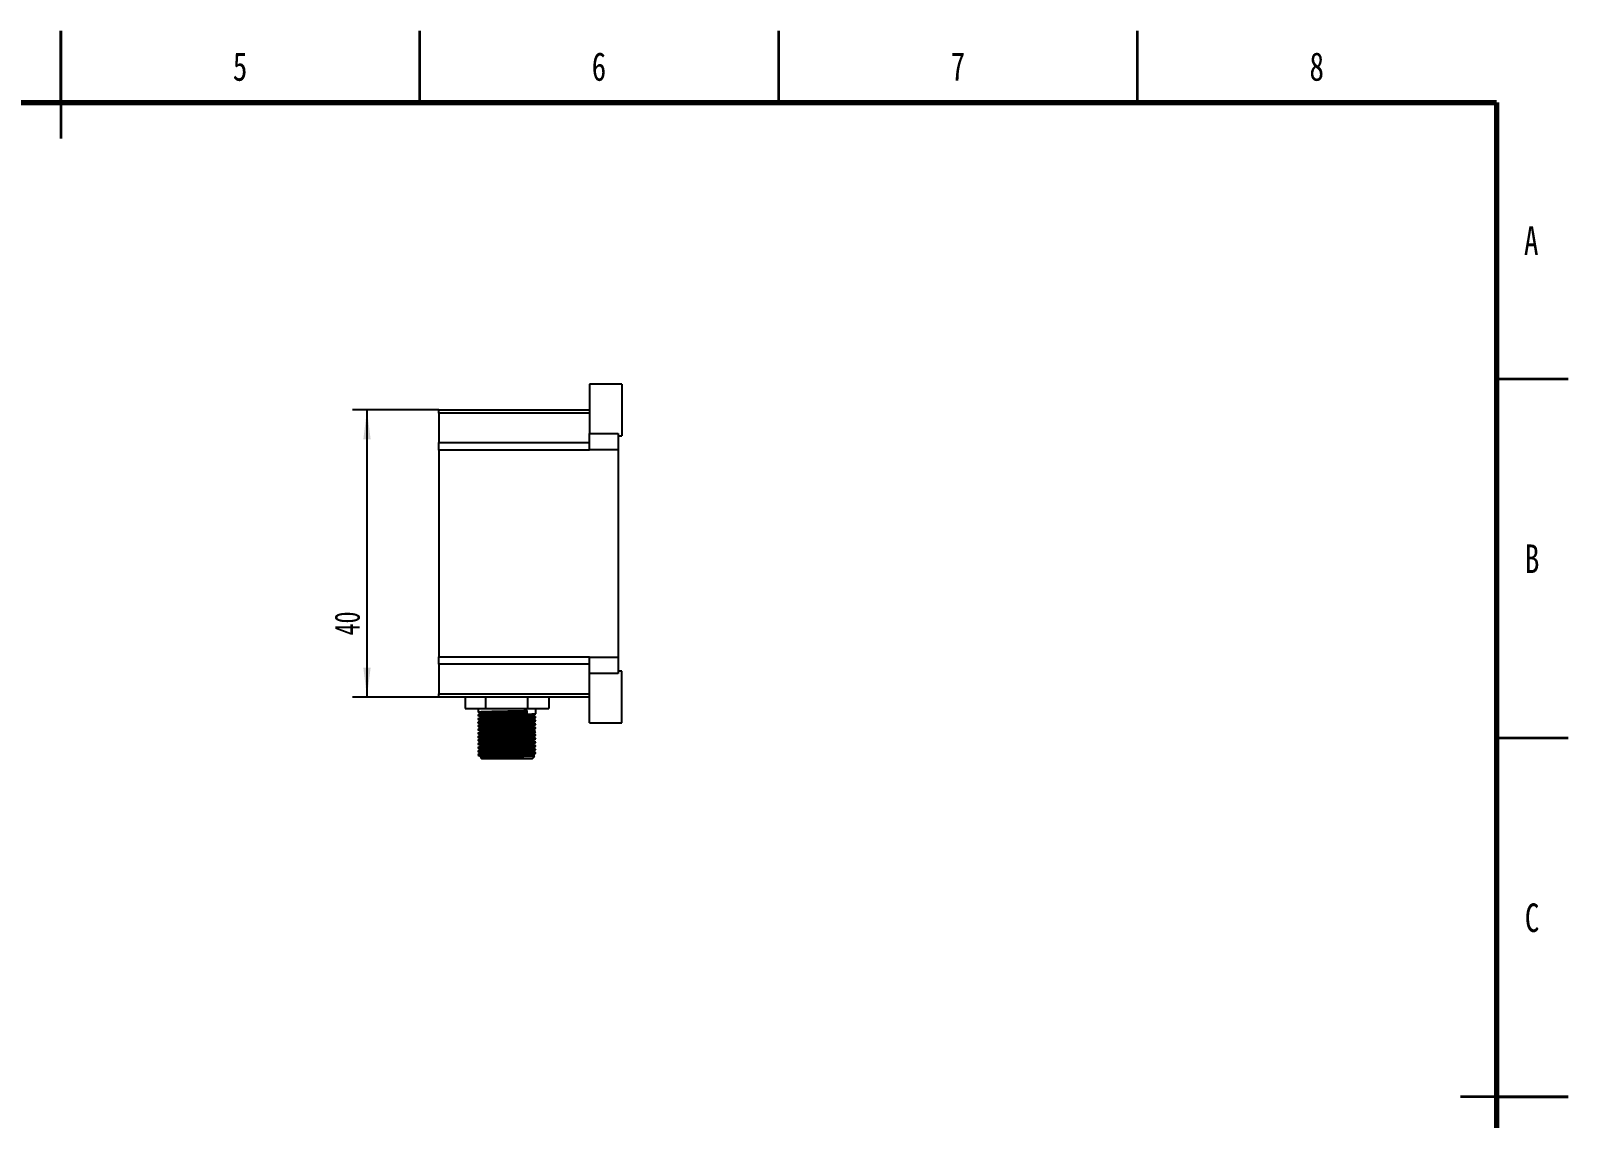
# Model space of a CAD drawing. Header units: millimetres. Extents: x 0 to 420, y 0 to 297.
# Drawn here: x 205.8 to 420, y 145.5 to 297 of the extents above; entities that cross this region are included whole.
import ezdxf

# ---------------------------------------------------------------- set-up
doc = ezdxf.new("R2010")
doc.units = ezdxf.units.MM
doc.layers.add('10', color=7, linetype='Continuous')
doc.styles.add('SLDTEXTSTYLE0', font='TXT', dxfattribs={"width": 0.7})
doc.styles.add('SLDTEXTSTYLE1', font='TXT', dxfattribs={"width": 0.75})
doc.dimstyles.new('SLDDIMSTYLE0', dxfattribs={"dimtxt": 3.5, "dimasz": 4.08, "dimexe": 0, "dimexo": 0.0625, "dimgap": 0.875, "dimtad": 2, "dimrnd": 1e-09, "dimzin": 12, "dimdsep": 46, "dimtxsty": 'SLDTEXTSTYLE0', "dimsah": 1, "dimcen": 0.09, "dimadec": 0, "dimazin": 3, "dimtfac": 1, "dimtofl": 0, "dimtmove": 0, "dimatfit": 3, "dimfxl": 0, "dimfrac": 2, "dimtolj": 1, "dimtzin": 12, "dimarcsym": 0})

# ---------------------------------------------------------------- blocks, each defined once
blk = doc.blocks.new('_D_4')
at = {"layer": '10'}
for p, q in [((262.64, 244.19), (250.64, 244.19)), ((252.64, 244.19), (252.64, 204.19)), ((262.64, 204.19), (250.64, 204.19))]:
    blk.add_line(p, q, dxfattribs=at)
for points in [[(252.64, 244.19), (252.14, 240.11), (253.15, 240.11)], [(252.64, 204.19), (253.15, 208.27), (252.14, 208.27)]]:
    blk.add_solid(points, dxfattribs=at)
at = {"layer": '10', "insert": (248.13, 212.78), "char_height": 3.5, "attachment_point": 1, "rotation": 90, "style": 'SLDTEXTSTYLE0'}
blk.add_mtext('40', dxfattribs=at)

msp = doc.modelspace()

# ---------------------------------------------------------------- linework, layer by layer
at = {"color": 7, "linetype": 'Continuous', "lineweight": 35}
for p, q in [((210, 297), (210, 282)), ((210, 287), (210, 297)), ((260, 287), (260, 297)), ((310, 287), (310, 297)), ((360, 287), (360, 297)), ((410, 248.5), (420, 248.5)), ((410, 198.5), (420, 198.5)), ((420, 148.5), (405, 148.5)), ((410, 148.5), (420, 148.5))]:
    msp.add_line(p, q, dxfattribs=at)
at = {"color": 7, "linetype": 'Continuous', "lineweight": 70}
for p, q in [((10, 287), (410, 287)), ((410, 287), (410, 10))]:
    msp.add_line(p, q, dxfattribs=at)
at = {"color": 7, "linetype": 'Continuous', "lineweight": 25}
for p, q in [((288.145, 247.794), (283.645, 247.794)), ((283.645, 247.794), (283.645, 240.911)), ((288.145, 247.794), (288.145, 240.594)), ((262.645, 244.194), (283.645, 244.194)), ((262.645, 243.755), (262.645, 244.194)), ((283.645, 243.755), (262.645, 243.755)), ((262.645, 243.755), (262.645, 239.634)), ((283.645, 240.911), (287.645, 240.911)), ((283.645, 238.63), (283.645, 240.911)), ((287.645, 240.911), (287.645, 238.63)), ((287.645, 240.594), (288.145, 240.594)), ((262.645, 239.634), (283.645, 239.634)), ((262.645, 238.573), (262.645, 239.634)), ((283.645, 238.573), (262.645, 238.573)), ((262.645, 238.573), (262.645, 209.816)), ((287.645, 238.63), (283.645, 238.63)), ((283.645, 238.63), (283.645, 238.573)), ((287.645, 238.63), (287.645, 209.759)), ((262.645, 209.816), (283.645, 209.816)), ((262.645, 208.755), (262.645, 209.816)), ((283.645, 208.755), (262.645, 208.755)), ((262.645, 208.755), (262.645, 204.634)), ((283.645, 209.816), (283.645, 209.759)), ((283.645, 209.759), (287.645, 209.759)), ((283.645, 207.478), (283.645, 209.759)), ((287.645, 209.759), (287.645, 207.478)), ((288.145, 207.794), (287.645, 207.794)), ((288.145, 200.594), (288.145, 207.794)), ((287.645, 207.478), (283.645, 207.478)), ((283.645, 200.594), (283.645, 207.478)), ((262.645, 204.634), (283.645, 204.634)), ((262.645, 204.194), (262.645, 204.634)), ((283.645, 204.194), (262.645, 204.194)), ((266.33, 204.194), (266.33, 202.594)), ((269.175, 204.194), (269.175, 202.594)), ((274.99, 204.194), (274.99, 202.594)), ((277.96, 204.194), (277.96, 202.594)), ((266.33, 202.594), (269.175, 202.594)), ((268.145, 202.594), (268.145, 202.127)), ((268.145, 201.668), (268.145, 201.627)), ((269.175, 202.594), (274.99, 202.594)), ((274.97, 202.314), (274.693, 202.084)), ((274.693, 202.084), (274.977, 201.855)), ((274.99, 202.594), (277.96, 202.594)), ((276.145, 201.877), (276.145, 202.594)), ((276.145, 201.377), (276.145, 201.418)), ((268.145, 201.168), (268.145, 201.127)), ((268.145, 200.668), (268.145, 200.627)), ((268.145, 200.168), (268.145, 200.127)), ((268.145, 199.668), (268.145, 199.627)), ((276.145, 200.877), (276.145, 200.918)), ((276.145, 200.377), (276.145, 200.418)), ((276.145, 199.877), (276.145, 199.918)), ((276.145, 199.377), (276.145, 199.418)), ((283.645, 200.594), (288.145, 200.594)), ((268.145, 199.168), (268.145, 199.127)), ((268.145, 198.668), (268.145, 198.627)), ((268.145, 198.168), (268.145, 198.127)), ((268.145, 197.668), (268.145, 197.627)), ((268.145, 197.168), (268.145, 197.127)), ((276.145, 198.877), (276.145, 198.918)), ((276.145, 198.377), (276.145, 198.418)), ((276.145, 197.877), (276.145, 197.918)), ((276.145, 197.377), (276.145, 197.418)), ((268.145, 196.668), (268.145, 196.627)), ((268.145, 196.168), (268.145, 196.127)), ((268.42, 195.819), (268.645, 195.594)), ((268.544, 195.901), (268.426, 195.832)), ((275.645, 195.594), (268.645, 195.594)), ((275.645, 195.594), (276.032, 195.981)), ((276.145, 196.877), (276.145, 196.918)), ((276.145, 196.377), (276.145, 196.418))]:
    msp.add_line(p, q, dxfattribs=at)
msp.add_ellipse((272.145, 202.094), major_axis=(-2.829, 201.062), ratio=0.0140647, start_param=4.7110015, end_param=4.713281, dxfattribs=at)
for points, knots in [([(268.146, 202.127), (268.146, 202.127), (268.12, 202.132), (268.209, 202.142), (268.419, 202.156), (268.79, 202.172), (269.294, 202.189), (269.913, 202.205), (270.607, 202.221), (271.351, 202.235), (272.129, 202.25), (272.922, 202.266), (273.688, 202.283), (274.391, 202.299), (274.779, 202.309), (274.97, 202.314)], [0, 0, 0, 0, 0.0014704, 0.0839441, 0.1646114, 0.2479839, 0.3330248, 0.4180656, 0.5014383, 0.5821057, 0.6645792, 0.7492436, 0.834474, 0.9185798, 1, 1, 1, 1]), ([(268.146, 201.627), (268.146, 201.627), (268.12, 201.632), (268.209, 201.642), (268.419, 201.656), (268.79, 201.672), (269.294, 201.689), (269.913, 201.705), (270.607, 201.721), (271.351, 201.735), (272.129, 201.75), (272.922, 201.766), (273.689, 201.783), (274.386, 201.799), (274.988, 201.814), (275.484, 201.828), (275.858, 201.844), (276.1, 201.861), (276.129, 201.872), (276.144, 201.877)], [0, 0, 0, 0, 0.0011023, 0.06292894, 0.12340147, 0.18590187, 0.24965307, 0.31340419, 0.37590477, 0.4363773, 0.49820381, 0.56167279, 0.62556597, 0.6886162, 0.74965307, 0.8106898, 0.87374012, 0.93763332, 1, 1, 1, 1]), ([(268.146, 201.127), (268.146, 201.127), (268.12, 201.132), (268.209, 201.142), (268.419, 201.156), (268.79, 201.172), (269.294, 201.189), (269.913, 201.205), (270.607, 201.221), (271.351, 201.235), (272.129, 201.25), (272.922, 201.266), (273.689, 201.283), (274.386, 201.299), (274.988, 201.314), (275.484, 201.328), (275.858, 201.344), (276.1, 201.361), (276.129, 201.372), (276.144, 201.377)], [0, 0, 0, 0, 0.0011023, 0.0629289, 0.1234015, 0.1859019, 0.2496531, 0.3134042, 0.3759048, 0.4363773, 0.4982038, 0.5616728, 0.625566, 0.6886162, 0.7496531, 0.8106898, 0.8737401, 0.9376333, 1, 1, 1, 1]), ([(274.977, 201.855), (274.786, 201.85), (274.399, 201.841), (273.696, 201.825), (272.931, 201.808), (272.138, 201.792), (271.36, 201.776), (270.616, 201.763), (269.921, 201.747), (269.301, 201.73), (268.795, 201.714), (268.422, 201.698), (268.21, 201.684), (268.121, 201.674), (268.146, 201.669), (268.147, 201.668)], [0, 0, 0, 0, 0.0813415, 0.1653665, 0.2505145, 0.3350973, 0.4174914, 0.4980811, 0.5813732, 0.6663321, 0.751291, 0.8345833, 0.9151728, 0.9975669, 1, 1, 1, 1]), ([(276.111, 201.411), (276.102, 201.408), (276.076, 201.4), (275.859, 201.386), (275.49, 201.37), (274.994, 201.355), (274.394, 201.341), (273.698, 201.325), (272.931, 201.308), (272.138, 201.292), (271.36, 201.276), (270.616, 201.263), (269.921, 201.247), (269.301, 201.23), (268.795, 201.214), (268.422, 201.198), (268.21, 201.184), (268.121, 201.174), (268.146, 201.169), (268.147, 201.168)], [0, 0, 0, 0, 0.0357175, 0.101376, 0.1661683, 0.2288915, 0.2916146, 0.356407, 0.4220654, 0.4872879, 0.5508227, 0.612966, 0.6771933, 0.7427058, 0.8082184, 0.8724457, 0.934589, 0.9981238, 1, 1, 1, 1]), ([(268.147, 202.124), (268.213, 202.086), (268.344, 202.01), (268.475, 201.935), (268.539, 201.898)], [0, 0, 0, 0, 0.50638607, 1, 1, 1, 1]), ([(268.544, 201.901), (268.478, 201.862), (268.346, 201.786), (268.213, 201.709), (268.147, 201.671)], [0, 0, 0, 0, 0.4999792, 1, 1, 1, 1]), ([(268.147, 201.624), (268.213, 201.586), (268.344, 201.51), (268.475, 201.435), (268.539, 201.398)], [0, 0, 0, 0, 0.50638607, 1, 1, 1, 1]), ([(268.544, 201.401), (268.478, 201.362), (268.346, 201.286), (268.213, 201.209), (268.147, 201.171)], [0, 0, 0, 0, 0.49998025, 1, 1, 1, 1]), ([(268.554, 201.901), (268.566, 201.905), (268.593, 201.914), (268.795, 201.927), (269.124, 201.943), (269.58, 201.959), (270.138, 201.976), (270.764, 201.992), (271.434, 202.006), (272.135, 202.021), (272.849, 202.037), (273.539, 202.054), (274.171, 202.07), (274.521, 202.08), (274.693, 202.084)], [0, 0, 0, 0, 0.0697372, 0.1516551, 0.2363206, 0.3226808, 0.4090408, 0.4937063, 0.5756243, 0.6593769, 0.7453546, 0.8319071, 0.9173175, 1, 1, 1, 1]), ([(268.554, 201.401), (268.566, 201.405), (268.593, 201.414), (268.795, 201.427), (269.124, 201.443), (269.58, 201.459), (270.138, 201.476), (270.764, 201.492), (271.434, 201.506), (272.135, 201.521), (272.849, 201.537), (273.54, 201.554), (274.167, 201.57), (274.708, 201.584), (275.156, 201.599), (275.487, 201.615), (275.675, 201.628), (275.699, 201.636), (275.706, 201.638)], [0, 0, 0, 0, 0.05417898, 0.11782123, 0.18359812, 0.25069152, 0.31778487, 0.38356171, 0.44720401, 0.51227158, 0.5790679, 0.64631074, 0.71266632, 0.77690257, 0.84113864, 0.9074943, 0.97473719, 1, 1, 1, 1]), ([(275.722, 201.638), (275.788, 201.676), (275.92, 201.753), (276.051, 201.829), (276.117, 201.867)], [0, 0, 0, 0, 0.4999932, 1, 1, 1, 1]), ([(275.722, 201.138), (275.788, 201.176), (275.92, 201.253), (276.051, 201.329), (276.117, 201.367)], [0, 0, 0, 0, 0.4999942, 1, 1, 1, 1]), ([(276.131, 201.412), (276.065, 201.45), (275.933, 201.526), (275.801, 201.603), (275.735, 201.641)], [0, 0, 0, 0, 0.50000143, 1, 1, 1, 1]), ([(268.146, 200.627), (268.146, 200.627), (268.12, 200.632), (268.209, 200.642), (268.419, 200.656), (268.79, 200.672), (269.294, 200.689), (269.913, 200.705), (270.607, 200.721), (271.351, 200.735), (272.129, 200.75), (272.922, 200.766), (273.689, 200.783), (274.386, 200.799), (274.988, 200.814), (275.484, 200.828), (275.858, 200.844), (276.1, 200.861), (276.129, 200.872), (276.144, 200.877)], [0, 0, 0, 0, 0.0011023, 0.0629289, 0.1234015, 0.1859019, 0.2496531, 0.3134042, 0.3759048, 0.4363773, 0.4982038, 0.5616728, 0.625566, 0.6886162, 0.7496531, 0.8106898, 0.8737401, 0.9376333, 1, 1, 1, 1]), ([(268.146, 200.127), (268.146, 200.127), (268.12, 200.132), (268.209, 200.142), (268.419, 200.156), (268.79, 200.172), (269.294, 200.189), (269.913, 200.205), (270.607, 200.221), (271.351, 200.235), (272.129, 200.25), (272.922, 200.266), (273.689, 200.283), (274.386, 200.299), (274.988, 200.314), (275.484, 200.328), (275.858, 200.344), (276.1, 200.361), (276.129, 200.372), (276.144, 200.377)], [0, 0, 0, 0, 0.0011023, 0.0629289, 0.1234015, 0.1859019, 0.2496531, 0.3134042, 0.3759048, 0.4363773, 0.4982038, 0.5616728, 0.625566, 0.6886162, 0.7496531, 0.8106898, 0.8737401, 0.9376333, 1, 1, 1, 1]), ([(268.146, 199.627), (268.146, 199.627), (268.12, 199.632), (268.209, 199.642), (268.419, 199.656), (268.79, 199.672), (269.294, 199.689), (269.913, 199.705), (270.607, 199.721), (271.351, 199.735), (272.129, 199.75), (272.922, 199.766), (273.689, 199.783), (274.386, 199.799), (274.988, 199.814), (275.484, 199.828), (275.858, 199.844), (276.1, 199.861), (276.129, 199.872), (276.144, 199.877)], [0, 0, 0, 0, 0.0011023, 0.0629289, 0.1234015, 0.1859019, 0.2496531, 0.3134042, 0.3759048, 0.4363773, 0.4982038, 0.5616728, 0.625566, 0.6886162, 0.7496531, 0.8106898, 0.8737401, 0.9376333, 1, 1, 1, 1]), ([(268.146, 199.127), (268.146, 199.127), (268.12, 199.132), (268.209, 199.142), (268.419, 199.156), (268.79, 199.172), (269.294, 199.189), (269.913, 199.205), (270.607, 199.221), (271.351, 199.235), (272.129, 199.25), (272.922, 199.266), (273.689, 199.283), (274.386, 199.299), (274.988, 199.314), (275.484, 199.328), (275.858, 199.344), (276.1, 199.361), (276.129, 199.372), (276.144, 199.377)], [0, 0, 0, 0, 0.0011023, 0.06292894, 0.12340147, 0.18590187, 0.24965307, 0.31340419, 0.37590477, 0.4363773, 0.49820381, 0.56167279, 0.62556597, 0.6886162, 0.74965307, 0.8106898, 0.87374012, 0.93763332, 1, 1, 1, 1]), ([(276.111, 200.911), (276.102, 200.908), (276.076, 200.9), (275.859, 200.886), (275.49, 200.87), (274.994, 200.855), (274.394, 200.841), (273.698, 200.825), (272.931, 200.808), (272.138, 200.792), (271.36, 200.776), (270.616, 200.763), (269.921, 200.747), (269.301, 200.73), (268.795, 200.714), (268.422, 200.698), (268.21, 200.684), (268.121, 200.674), (268.146, 200.669), (268.147, 200.668)], [0, 0, 0, 0, 0.0357176, 0.101376, 0.1661683, 0.2288915, 0.2916146, 0.356407, 0.4220654, 0.4872879, 0.5508227, 0.612966, 0.6771933, 0.7427058, 0.8082184, 0.8724457, 0.934589, 0.9981238, 1, 1, 1, 1]), ([(276.143, 200.418), (276.129, 200.413), (276.101, 200.402), (275.862, 200.386), (275.489, 200.37), (274.994, 200.355), (274.394, 200.341), (273.698, 200.325), (272.931, 200.308), (272.138, 200.292), (271.36, 200.276), (270.616, 200.263), (269.921, 200.247), (269.301, 200.23), (268.795, 200.214), (268.422, 200.198), (268.21, 200.184), (268.121, 200.174), (268.146, 200.169), (268.147, 200.168)], [0, 0, 0, 0, 0.0616432, 0.1255364, 0.1885867, 0.2496235, 0.3106603, 0.3737106, 0.4376037, 0.5010726, 0.5628992, 0.6233718, 0.6858723, 0.7496234, 0.8133746, 0.8758752, 0.9363476, 0.9981743, 1, 1, 1, 1]), ([(276.143, 199.918), (276.129, 199.913), (276.101, 199.902), (275.862, 199.886), (275.489, 199.87), (274.994, 199.855), (274.394, 199.841), (273.698, 199.825), (272.931, 199.808), (272.138, 199.792), (271.36, 199.776), (270.616, 199.763), (269.921, 199.747), (269.301, 199.73), (268.795, 199.714), (268.422, 199.698), (268.21, 199.684), (268.121, 199.674), (268.146, 199.669), (268.147, 199.668)], [0, 0, 0, 0, 0.0616432, 0.1255364, 0.1885867, 0.2496235, 0.3106603, 0.3737106, 0.4376037, 0.5010726, 0.5628992, 0.6233718, 0.6858723, 0.7496234, 0.8133746, 0.8758752, 0.9363476, 0.9981743, 1, 1, 1, 1]), ([(276.143, 199.418), (276.129, 199.413), (276.101, 199.402), (275.862, 199.386), (275.489, 199.37), (274.994, 199.355), (274.394, 199.341), (273.698, 199.325), (272.931, 199.308), (272.138, 199.292), (271.36, 199.276), (270.616, 199.263), (269.921, 199.247), (269.301, 199.23), (268.795, 199.214), (268.422, 199.198), (268.21, 199.184), (268.121, 199.174), (268.146, 199.169), (268.147, 199.168)], [0, 0, 0, 0, 0.0616432, 0.1255364, 0.1885867, 0.2496235, 0.3106603, 0.3737106, 0.4376037, 0.5010726, 0.5628992, 0.6233718, 0.6858723, 0.7496234, 0.8133746, 0.8758752, 0.9363476, 0.9981743, 1, 1, 1, 1]), ([(268.147, 201.124), (268.213, 201.086), (268.344, 201.01), (268.475, 200.935), (268.539, 200.898)], [0, 0, 0, 0, 0.50638607, 1, 1, 1, 1]), ([(268.544, 200.901), (268.478, 200.862), (268.346, 200.786), (268.213, 200.709), (268.147, 200.671)], [0, 0, 0, 0, 0.4999792, 1, 1, 1, 1]), ([(268.147, 200.624), (268.213, 200.586), (268.344, 200.51), (268.475, 200.435), (268.539, 200.398)], [0, 0, 0, 0, 0.50638607, 1, 1, 1, 1]), ([(268.544, 200.401), (268.478, 200.362), (268.346, 200.286), (268.213, 200.209), (268.147, 200.171)], [0, 0, 0, 0, 0.49998025, 1, 1, 1, 1]), ([(268.147, 200.124), (268.213, 200.086), (268.344, 200.01), (268.475, 199.935), (268.539, 199.898)], [0, 0, 0, 0, 0.50638607, 1, 1, 1, 1]), ([(268.544, 199.901), (268.478, 199.862), (268.346, 199.786), (268.213, 199.709), (268.147, 199.671)], [0, 0, 0, 0, 0.4999792, 1, 1, 1, 1]), ([(268.147, 199.624), (268.213, 199.586), (268.344, 199.51), (268.475, 199.435), (268.539, 199.398)], [0, 0, 0, 0, 0.50638607, 1, 1, 1, 1]), ([(268.544, 199.401), (268.478, 199.362), (268.346, 199.286), (268.213, 199.209), (268.147, 199.171)], [0, 0, 0, 0, 0.49998127, 1, 1, 1, 1]), ([(268.554, 200.901), (268.566, 200.905), (268.593, 200.914), (268.795, 200.927), (269.124, 200.943), (269.58, 200.959), (270.138, 200.976), (270.764, 200.992), (271.434, 201.006), (272.135, 201.021), (272.849, 201.037), (273.54, 201.054), (274.167, 201.07), (274.708, 201.084), (275.156, 201.099), (275.487, 201.115), (275.675, 201.128), (275.699, 201.136), (275.706, 201.138)], [0, 0, 0, 0, 0.054179, 0.1178212, 0.1835981, 0.2506915, 0.3177849, 0.3835617, 0.447204, 0.5122716, 0.5790679, 0.6463107, 0.7126663, 0.7769026, 0.8411386, 0.9074943, 0.9747372, 1, 1, 1, 1]), ([(268.554, 200.401), (268.566, 200.405), (268.593, 200.414), (268.795, 200.427), (269.124, 200.443), (269.58, 200.459), (270.138, 200.476), (270.764, 200.492), (271.434, 200.506), (272.135, 200.521), (272.849, 200.537), (273.54, 200.554), (274.167, 200.57), (274.708, 200.584), (275.156, 200.599), (275.487, 200.615), (275.675, 200.628), (275.699, 200.636), (275.706, 200.638)], [0, 0, 0, 0, 0.054179, 0.1178212, 0.1835981, 0.2506915, 0.3177849, 0.3835617, 0.447204, 0.5122716, 0.5790679, 0.6463107, 0.7126663, 0.7769026, 0.8411386, 0.9074943, 0.9747372, 1, 1, 1, 1]), ([(268.554, 199.901), (268.566, 199.905), (268.593, 199.914), (268.795, 199.927), (269.124, 199.943), (269.58, 199.959), (270.138, 199.976), (270.764, 199.992), (271.434, 200.006), (272.135, 200.021), (272.849, 200.037), (273.54, 200.054), (274.167, 200.07), (274.708, 200.084), (275.156, 200.099), (275.487, 200.115), (275.675, 200.128), (275.699, 200.136), (275.706, 200.138)], [0, 0, 0, 0, 0.054179, 0.1178212, 0.1835981, 0.2506915, 0.3177849, 0.3835617, 0.447204, 0.5122716, 0.5790679, 0.6463107, 0.7126663, 0.7769026, 0.8411386, 0.9074943, 0.9747372, 1, 1, 1, 1]), ([(268.554, 199.401), (268.566, 199.405), (268.593, 199.414), (268.795, 199.427), (269.124, 199.443), (269.58, 199.459), (270.138, 199.476), (270.764, 199.492), (271.434, 199.506), (272.135, 199.521), (272.849, 199.537), (273.54, 199.554), (274.167, 199.57), (274.708, 199.584), (275.156, 199.599), (275.487, 199.615), (275.675, 199.628), (275.699, 199.636), (275.706, 199.638)], [0, 0, 0, 0, 0.054179, 0.1178212, 0.1835981, 0.2506915, 0.3177849, 0.3835617, 0.447204, 0.5122716, 0.5790679, 0.6463107, 0.7126663, 0.7769026, 0.8411386, 0.9074943, 0.9747372, 1, 1, 1, 1]), ([(275.722, 200.638), (275.788, 200.676), (275.92, 200.753), (276.051, 200.829), (276.117, 200.867)], [0, 0, 0, 0, 0.4999932, 1, 1, 1, 1]), ([(275.722, 200.138), (275.788, 200.176), (275.92, 200.253), (276.051, 200.329), (276.117, 200.367)], [0, 0, 0, 0, 0.4999942, 1, 1, 1, 1]), ([(275.722, 199.638), (275.788, 199.676), (275.92, 199.753), (276.051, 199.829), (276.117, 199.867)], [0, 0, 0, 0, 0.4999932, 1, 1, 1, 1]), ([(275.722, 199.138), (275.788, 199.176), (275.92, 199.253), (276.051, 199.329), (276.117, 199.367)], [0, 0, 0, 0, 0.4999942, 1, 1, 1, 1]), ([(276.131, 200.912), (276.065, 200.95), (275.933, 201.026), (275.801, 201.103), (275.735, 201.141)], [0, 0, 0, 0, 0.5000004, 1, 1, 1, 1]), ([(276.131, 200.412), (276.065, 200.45), (275.933, 200.526), (275.801, 200.603), (275.735, 200.641)], [0, 0, 0, 0, 0.50000143, 1, 1, 1, 1]), ([(276.131, 199.912), (276.065, 199.95), (275.933, 200.026), (275.801, 200.103), (275.735, 200.141)], [0, 0, 0, 0, 0.50000245, 1, 1, 1, 1]), ([(276.131, 199.412), (276.065, 199.45), (275.933, 199.526), (275.801, 199.603), (275.735, 199.641)], [0, 0, 0, 0, 0.50000143, 1, 1, 1, 1]), ([(268.146, 198.627), (268.146, 198.627), (268.12, 198.632), (268.209, 198.642), (268.419, 198.656), (268.79, 198.672), (269.294, 198.689), (269.913, 198.705), (270.607, 198.721), (271.351, 198.735), (272.129, 198.75), (272.922, 198.766), (273.689, 198.783), (274.386, 198.799), (274.988, 198.814), (275.484, 198.828), (275.858, 198.844), (276.1, 198.861), (276.129, 198.872), (276.144, 198.877)], [0, 0, 0, 0, 0.0011023, 0.0629289, 0.1234015, 0.1859019, 0.2496531, 0.3134042, 0.3759048, 0.4363773, 0.4982038, 0.5616728, 0.625566, 0.6886162, 0.7496531, 0.8106898, 0.8737401, 0.9376333, 1, 1, 1, 1]), ([(268.146, 198.127), (268.146, 198.127), (268.12, 198.132), (268.209, 198.142), (268.419, 198.156), (268.79, 198.172), (269.294, 198.189), (269.913, 198.205), (270.607, 198.221), (271.351, 198.235), (272.129, 198.25), (272.922, 198.266), (273.689, 198.283), (274.386, 198.299), (274.988, 198.314), (275.484, 198.328), (275.858, 198.344), (276.1, 198.361), (276.129, 198.372), (276.144, 198.377)], [0, 0, 0, 0, 0.0011023, 0.0629289, 0.1234015, 0.1859019, 0.2496531, 0.3134042, 0.3759048, 0.4363773, 0.4982038, 0.5616728, 0.625566, 0.6886162, 0.7496531, 0.8106898, 0.8737401, 0.9376333, 1, 1, 1, 1]), ([(268.146, 197.627), (268.146, 197.627), (268.12, 197.632), (268.209, 197.642), (268.419, 197.656), (268.79, 197.672), (269.294, 197.689), (269.913, 197.705), (270.607, 197.721), (271.351, 197.735), (272.129, 197.75), (272.922, 197.766), (273.689, 197.783), (274.386, 197.799), (274.988, 197.814), (275.484, 197.828), (275.858, 197.844), (276.1, 197.861), (276.129, 197.872), (276.144, 197.877)], [0, 0, 0, 0, 0.0011023, 0.0629289, 0.1234015, 0.1859019, 0.2496531, 0.3134042, 0.3759048, 0.4363773, 0.4982038, 0.5616728, 0.625566, 0.6886162, 0.7496531, 0.8106898, 0.8737401, 0.9376333, 1, 1, 1, 1]), ([(268.146, 197.127), (268.146, 197.127), (268.12, 197.132), (268.209, 197.142), (268.419, 197.156), (268.79, 197.172), (269.294, 197.189), (269.913, 197.205), (270.607, 197.221), (271.351, 197.235), (272.129, 197.25), (272.922, 197.266), (273.689, 197.283), (274.386, 197.299), (274.988, 197.314), (275.484, 197.328), (275.858, 197.344), (276.1, 197.361), (276.129, 197.372), (276.144, 197.377)], [0, 0, 0, 0, 0.0011023, 0.06292894, 0.12340147, 0.18590187, 0.24965307, 0.31340419, 0.37590477, 0.4363773, 0.49820381, 0.56167279, 0.62556597, 0.6886162, 0.74965307, 0.8106898, 0.87374012, 0.93763332, 1, 1, 1, 1]), ([(276.111, 198.911), (276.102, 198.908), (276.076, 198.9), (275.859, 198.886), (275.49, 198.87), (274.994, 198.855), (274.394, 198.841), (273.698, 198.825), (272.931, 198.808), (272.138, 198.792), (271.36, 198.776), (270.616, 198.763), (269.921, 198.747), (269.301, 198.73), (268.795, 198.714), (268.422, 198.698), (268.21, 198.684), (268.121, 198.674), (268.146, 198.669), (268.147, 198.668)], [0, 0, 0, 0, 0.0357176, 0.101376, 0.1661683, 0.2288915, 0.2916146, 0.356407, 0.4220654, 0.4872879, 0.5508227, 0.612966, 0.6771933, 0.7427058, 0.8082184, 0.8724457, 0.934589, 0.9981238, 1, 1, 1, 1]), ([(276.143, 198.418), (276.129, 198.413), (276.101, 198.402), (275.862, 198.386), (275.489, 198.37), (274.994, 198.355), (274.394, 198.341), (273.698, 198.325), (272.931, 198.308), (272.138, 198.292), (271.36, 198.276), (270.616, 198.263), (269.921, 198.247), (269.301, 198.23), (268.795, 198.214), (268.422, 198.198), (268.21, 198.184), (268.121, 198.174), (268.146, 198.169), (268.147, 198.168)], [0, 0, 0, 0, 0.0616432, 0.1255364, 0.1885867, 0.2496235, 0.3106603, 0.3737106, 0.4376037, 0.5010726, 0.5628992, 0.6233718, 0.6858723, 0.7496234, 0.8133746, 0.8758752, 0.9363476, 0.9981743, 1, 1, 1, 1]), ([(276.143, 197.918), (276.129, 197.913), (276.101, 197.902), (275.862, 197.886), (275.489, 197.87), (274.994, 197.855), (274.394, 197.841), (273.698, 197.825), (272.931, 197.808), (272.138, 197.792), (271.36, 197.776), (270.616, 197.763), (269.921, 197.747), (269.301, 197.73), (268.795, 197.714), (268.422, 197.698), (268.21, 197.684), (268.121, 197.674), (268.146, 197.669), (268.147, 197.668)], [0, 0, 0, 0, 0.0616432, 0.1255364, 0.1885867, 0.2496235, 0.3106603, 0.3737106, 0.4376037, 0.5010726, 0.5628992, 0.6233718, 0.6858723, 0.7496234, 0.8133746, 0.8758752, 0.9363476, 0.9981743, 1, 1, 1, 1]), ([(276.143, 197.418), (276.129, 197.413), (276.101, 197.402), (275.862, 197.386), (275.489, 197.37), (274.994, 197.355), (274.394, 197.341), (273.698, 197.325), (272.931, 197.308), (272.138, 197.292), (271.36, 197.276), (270.616, 197.263), (269.921, 197.247), (269.301, 197.23), (268.795, 197.214), (268.422, 197.198), (268.21, 197.184), (268.121, 197.174), (268.146, 197.169), (268.147, 197.168)], [0, 0, 0, 0, 0.06164324, 0.12553641, 0.18858671, 0.24962349, 0.31066027, 0.37371059, 0.4376037, 0.50107262, 0.56289924, 0.62337181, 0.68587228, 0.74962341, 0.81337464, 0.87587516, 0.93634764, 0.99817428, 1, 1, 1, 1]), ([(268.147, 199.124), (268.213, 199.086), (268.344, 199.01), (268.475, 198.935), (268.539, 198.898)], [0, 0, 0, 0, 0.50638505, 1, 1, 1, 1]), ([(268.544, 198.901), (268.478, 198.862), (268.346, 198.786), (268.213, 198.709), (268.147, 198.671)], [0, 0, 0, 0, 0.49998025, 1, 1, 1, 1]), ([(268.147, 198.624), (268.213, 198.586), (268.344, 198.51), (268.475, 198.435), (268.539, 198.398)], [0, 0, 0, 0, 0.50638607, 1, 1, 1, 1]), ([(268.544, 198.401), (268.478, 198.362), (268.346, 198.286), (268.213, 198.209), (268.147, 198.171)], [0, 0, 0, 0, 0.49998127, 1, 1, 1, 1]), ([(268.147, 198.124), (268.213, 198.086), (268.344, 198.01), (268.475, 197.935), (268.539, 197.898)], [0, 0, 0, 0, 0.50638607, 1, 1, 1, 1]), ([(268.544, 197.901), (268.478, 197.862), (268.346, 197.786), (268.213, 197.709), (268.147, 197.671)], [0, 0, 0, 0, 0.49998025, 1, 1, 1, 1]), ([(268.147, 197.624), (268.213, 197.586), (268.344, 197.51), (268.475, 197.435), (268.539, 197.398)], [0, 0, 0, 0, 0.50638607, 1, 1, 1, 1]), ([(268.544, 197.401), (268.478, 197.362), (268.346, 197.286), (268.213, 197.209), (268.147, 197.171)], [0, 0, 0, 0, 0.49998127, 1, 1, 1, 1]), ([(268.147, 197.124), (268.213, 197.086), (268.344, 197.01), (268.475, 196.935), (268.539, 196.898)], [0, 0, 0, 0, 0.50638607, 1, 1, 1, 1]), ([(268.554, 198.901), (268.566, 198.905), (268.593, 198.914), (268.795, 198.927), (269.124, 198.943), (269.58, 198.959), (270.138, 198.976), (270.764, 198.992), (271.434, 199.006), (272.135, 199.021), (272.849, 199.037), (273.54, 199.054), (274.167, 199.07), (274.708, 199.084), (275.156, 199.099), (275.487, 199.115), (275.675, 199.128), (275.699, 199.136), (275.706, 199.138)], [0, 0, 0, 0, 0.054179, 0.1178212, 0.1835981, 0.2506915, 0.3177849, 0.3835617, 0.447204, 0.5122716, 0.5790679, 0.6463107, 0.7126663, 0.7769026, 0.8411386, 0.9074943, 0.9747372, 1, 1, 1, 1]), ([(268.554, 198.401), (268.566, 198.405), (268.593, 198.414), (268.795, 198.427), (269.124, 198.443), (269.58, 198.459), (270.138, 198.476), (270.764, 198.492), (271.434, 198.506), (272.135, 198.521), (272.849, 198.537), (273.54, 198.554), (274.167, 198.57), (274.708, 198.584), (275.156, 198.599), (275.487, 198.615), (275.675, 198.628), (275.699, 198.636), (275.706, 198.638)], [0, 0, 0, 0, 0.054179, 0.1178212, 0.1835981, 0.2506915, 0.3177849, 0.3835617, 0.447204, 0.5122716, 0.5790679, 0.6463107, 0.7126663, 0.7769026, 0.8411386, 0.9074943, 0.9747372, 1, 1, 1, 1]), ([(268.554, 197.901), (268.566, 197.905), (268.593, 197.914), (268.795, 197.927), (269.124, 197.943), (269.58, 197.959), (270.138, 197.976), (270.764, 197.992), (271.434, 198.006), (272.135, 198.021), (272.849, 198.037), (273.54, 198.054), (274.167, 198.07), (274.708, 198.084), (275.156, 198.099), (275.487, 198.115), (275.675, 198.128), (275.699, 198.136), (275.706, 198.138)], [0, 0, 0, 0, 0.054179, 0.1178212, 0.1835981, 0.2506915, 0.3177849, 0.3835617, 0.447204, 0.5122716, 0.5790679, 0.6463107, 0.7126663, 0.7769026, 0.8411386, 0.9074943, 0.9747372, 1, 1, 1, 1]), ([(268.554, 197.401), (268.566, 197.405), (268.593, 197.414), (268.795, 197.427), (269.124, 197.443), (269.58, 197.459), (270.138, 197.476), (270.764, 197.492), (271.434, 197.506), (272.135, 197.521), (272.849, 197.537), (273.54, 197.554), (274.167, 197.57), (274.708, 197.584), (275.156, 197.599), (275.487, 197.615), (275.675, 197.628), (275.699, 197.636), (275.706, 197.638)], [0, 0, 0, 0, 0.054179, 0.1178212, 0.1835981, 0.2506915, 0.3177849, 0.3835617, 0.447204, 0.5122716, 0.5790679, 0.6463107, 0.7126663, 0.7769026, 0.8411386, 0.9074943, 0.9747372, 1, 1, 1, 1]), ([(268.554, 196.901), (268.566, 196.905), (268.593, 196.914), (268.795, 196.927), (269.124, 196.943), (269.58, 196.959), (270.138, 196.976), (270.764, 196.992), (271.434, 197.006), (272.135, 197.021), (272.849, 197.037), (273.54, 197.054), (274.167, 197.07), (274.708, 197.084), (275.156, 197.099), (275.487, 197.115), (275.675, 197.128), (275.699, 197.136), (275.706, 197.138)], [0, 0, 0, 0, 0.05417898, 0.11782123, 0.18359812, 0.25069152, 0.31778487, 0.38356171, 0.44720401, 0.51227158, 0.5790679, 0.64631074, 0.71266632, 0.77690257, 0.84113864, 0.9074943, 0.97473719, 1, 1, 1, 1]), ([(275.722, 198.638), (275.788, 198.676), (275.92, 198.753), (276.051, 198.829), (276.117, 198.867)], [0, 0, 0, 0, 0.4999952, 1, 1, 1, 1]), ([(275.722, 198.138), (275.788, 198.176), (275.92, 198.253), (276.051, 198.329), (276.117, 198.367)], [0, 0, 0, 0, 0.4999942, 1, 1, 1, 1]), ([(275.722, 197.638), (275.788, 197.676), (275.92, 197.753), (276.051, 197.829), (276.117, 197.867)], [0, 0, 0, 0, 0.4999952, 1, 1, 1, 1]), ([(275.722, 197.138), (275.788, 197.176), (275.92, 197.253), (276.051, 197.329), (276.117, 197.367)], [0, 0, 0, 0, 0.4999932, 1, 1, 1, 1]), ([(276.131, 198.912), (276.065, 198.95), (275.933, 199.026), (275.801, 199.103), (275.735, 199.141)], [0, 0, 0, 0, 0.50000245, 1, 1, 1, 1]), ([(276.131, 198.412), (276.065, 198.45), (275.933, 198.526), (275.801, 198.603), (275.735, 198.641)], [0, 0, 0, 0, 0.50000143, 1, 1, 1, 1]), ([(276.131, 197.912), (276.065, 197.95), (275.933, 198.026), (275.801, 198.103), (275.735, 198.141)], [0, 0, 0, 0, 0.50000143, 1, 1, 1, 1]), ([(276.131, 197.412), (276.065, 197.45), (275.933, 197.526), (275.801, 197.603), (275.735, 197.641)], [0, 0, 0, 0, 0.50000143, 1, 1, 1, 1]), ([(276.131, 196.912), (276.065, 196.95), (275.933, 197.026), (275.801, 197.103), (275.735, 197.141)], [0, 0, 0, 0, 0.50000143, 1, 1, 1, 1]), ([(268.146, 196.627), (268.146, 196.627), (268.12, 196.632), (268.209, 196.642), (268.419, 196.656), (268.79, 196.672), (269.294, 196.689), (269.913, 196.705), (270.607, 196.721), (271.351, 196.735), (272.129, 196.75), (272.922, 196.766), (273.689, 196.783), (274.386, 196.799), (274.988, 196.814), (275.484, 196.828), (275.858, 196.844), (276.1, 196.861), (276.129, 196.872), (276.144, 196.877)], [0, 0, 0, 0, 0.0011023, 0.0629289, 0.1234015, 0.1859019, 0.2496531, 0.3134042, 0.3759048, 0.4363773, 0.4982038, 0.5616728, 0.625566, 0.6886162, 0.7496531, 0.8106898, 0.8737401, 0.9376333, 1, 1, 1, 1]), ([(268.146, 196.127), (268.146, 196.127), (268.12, 196.132), (268.209, 196.142), (268.419, 196.156), (268.79, 196.172), (269.294, 196.189), (269.913, 196.205), (270.607, 196.221), (271.351, 196.235), (272.129, 196.25), (272.922, 196.266), (273.689, 196.283), (274.386, 196.299), (274.988, 196.314), (275.484, 196.328), (275.858, 196.344), (276.1, 196.361), (276.129, 196.372), (276.144, 196.377)], [0, 0, 0, 0, 0.0011023, 0.06292894, 0.12340147, 0.18590187, 0.24965307, 0.31340419, 0.37590477, 0.4363773, 0.49820381, 0.56167279, 0.62556597, 0.6886162, 0.74965307, 0.8106898, 0.87374012, 0.93763332, 1, 1, 1, 1]), ([(276.143, 196.918), (276.129, 196.913), (276.101, 196.902), (275.862, 196.886), (275.489, 196.87), (274.994, 196.855), (274.394, 196.841), (273.698, 196.825), (272.931, 196.808), (272.138, 196.792), (271.36, 196.776), (270.616, 196.763), (269.921, 196.747), (269.301, 196.73), (268.795, 196.714), (268.422, 196.698), (268.21, 196.684), (268.121, 196.674), (268.146, 196.669), (268.147, 196.668)], [0, 0, 0, 0, 0.0616432, 0.1255364, 0.1885867, 0.2496235, 0.3106603, 0.3737106, 0.4376037, 0.5010726, 0.5628992, 0.6233718, 0.6858723, 0.7496234, 0.8133746, 0.8758752, 0.9363476, 0.9981743, 1, 1, 1, 1]), ([(276.143, 196.418), (276.129, 196.413), (276.101, 196.402), (275.862, 196.386), (275.489, 196.37), (274.994, 196.355), (274.394, 196.341), (273.698, 196.325), (272.931, 196.308), (272.138, 196.292), (271.36, 196.276), (270.616, 196.263), (269.921, 196.247), (269.301, 196.23), (268.795, 196.214), (268.422, 196.198), (268.21, 196.184), (268.121, 196.174), (268.146, 196.169), (268.147, 196.168)], [0, 0, 0, 0, 0.0616432, 0.1255364, 0.1885867, 0.2496235, 0.3106603, 0.3737106, 0.4376037, 0.5010726, 0.5628992, 0.6233718, 0.6858723, 0.7496234, 0.8133746, 0.8758752, 0.9363476, 0.9981743, 1, 1, 1, 1]), ([(268.544, 196.901), (268.478, 196.862), (268.346, 196.786), (268.213, 196.709), (268.147, 196.671)], [0, 0, 0, 0, 0.49998025, 1, 1, 1, 1]), ([(268.147, 196.624), (268.213, 196.586), (268.344, 196.51), (268.475, 196.435), (268.539, 196.398)], [0, 0, 0, 0, 0.50638607, 1, 1, 1, 1]), ([(268.544, 196.401), (268.478, 196.362), (268.346, 196.286), (268.213, 196.209), (268.147, 196.171)], [0, 0, 0, 0, 0.4999792, 1, 1, 1, 1]), ([(268.147, 196.124), (268.213, 196.086), (268.344, 196.01), (268.475, 195.935), (268.539, 195.898)], [0, 0, 0, 0, 0.50638607, 1, 1, 1, 1]), ([(268.429, 195.826), (268.43, 195.828), (268.431, 195.832), (268.551, 195.839), (268.772, 195.847), (269.096, 195.855), (269.504, 195.864), (269.993, 195.873), (270.541, 195.882), (271.14, 195.89), (271.764, 195.898), (272.407, 195.906), (273.042, 195.915), (273.66, 195.924), (274.233, 195.933), (274.753, 195.941), (275.196, 195.948), (275.561, 195.957), (275.824, 195.966), (275.974, 195.973), (275.995, 195.977), (276.001, 195.978)], [0, 0, 0, 0, 0.0303844, 0.0840989, 0.1393472, 0.1935153, 0.2492356, 0.3037136, 0.3597717, 0.41425, 0.470292, 0.5251312, 0.5815366, 0.6367782, 0.6936218, 0.7488635, 0.8056982, 0.8612096, 0.9183011, 0.9743063, 1, 1, 1, 1]), ([(268.554, 196.401), (268.566, 196.405), (268.593, 196.414), (268.795, 196.427), (269.124, 196.443), (269.58, 196.459), (270.138, 196.476), (270.764, 196.492), (271.434, 196.506), (272.135, 196.521), (272.849, 196.537), (273.54, 196.554), (274.167, 196.57), (274.708, 196.584), (275.156, 196.599), (275.487, 196.615), (275.675, 196.628), (275.699, 196.636), (275.706, 196.638)], [0, 0, 0, 0, 0.054179, 0.1178212, 0.1835981, 0.2506915, 0.3177849, 0.3835617, 0.447204, 0.5122716, 0.5790679, 0.6463107, 0.7126663, 0.7769026, 0.8411386, 0.9074943, 0.9747372, 1, 1, 1, 1]), ([(268.554, 195.901), (268.566, 195.905), (268.593, 195.914), (268.795, 195.927), (269.124, 195.943), (269.58, 195.959), (270.138, 195.976), (270.764, 195.992), (271.434, 196.006), (272.135, 196.021), (272.849, 196.037), (273.54, 196.054), (274.167, 196.07), (274.708, 196.084), (275.156, 196.099), (275.487, 196.115), (275.675, 196.128), (275.699, 196.136), (275.706, 196.138)], [0, 0, 0, 0, 0.05417898, 0.11782123, 0.18359812, 0.25069152, 0.31778487, 0.38356171, 0.44720401, 0.51227158, 0.5790679, 0.64631074, 0.71266632, 0.77690257, 0.84113864, 0.9074943, 0.97473719, 1, 1, 1, 1]), ([(275.722, 196.638), (275.788, 196.676), (275.92, 196.753), (276.051, 196.829), (276.117, 196.867)], [0, 0, 0, 0, 0.4999952, 1, 1, 1, 1]), ([(275.722, 196.138), (275.788, 196.176), (275.92, 196.253), (276.051, 196.329), (276.117, 196.367)], [0, 0, 0, 0, 0.4999932, 1, 1, 1, 1]), ([(276.131, 196.412), (276.065, 196.45), (275.933, 196.526), (275.801, 196.603), (275.735, 196.641)], [0, 0, 0, 0, 0.50000143, 1, 1, 1, 1]), ([(276.005, 195.985), (275.981, 195.998), (275.891, 196.051), (275.801, 196.103), (275.735, 196.141)], [0, 0, 0, 0, 0.2663775, 1, 1, 1, 1])]:
    msp.add_open_spline(points, degree=3, knots=knots, dxfattribs=at)

# ---------------------------------------------------------------- texts
at = {"color": 7, "linetype": 'Continuous', "lineweight": 0, "char_height": 3.969, "attachment_point": 2, "style": 'SLDTEXTSTYLE1'}
for s, insert in [('5', (234.96, 294.004)), ('6', (284.96, 294.004)), ('7', (334.96, 294.004)), ('8', (384.96, 294.004)), ('A', (414.84, 269.754)), ('B', (414.971, 225.446)), ('C', (414.959, 175.446))]:
    msp.add_mtext(s, dxfattribs=dict(at, insert=insert))

# ---------------------------------------------------------------- dimensions: what is measured, and where the dimension line sits
at = {"layer": '10'}
dim = msp.add_linear_dim(base=(252.645, 204.194), p1=(262.645, 244.194), p2=(262.645, 204.194), angle=90, dimstyle='SLDDIMSTYLE0', dxfattribs=at)
dim.commit()
dim.dimension.update_dxf_attribs({"geometry": '_D_4', "text_midpoint": (252.645, 214.314), "dimtype": 160})

doc.saveas('drawing.dxf')
